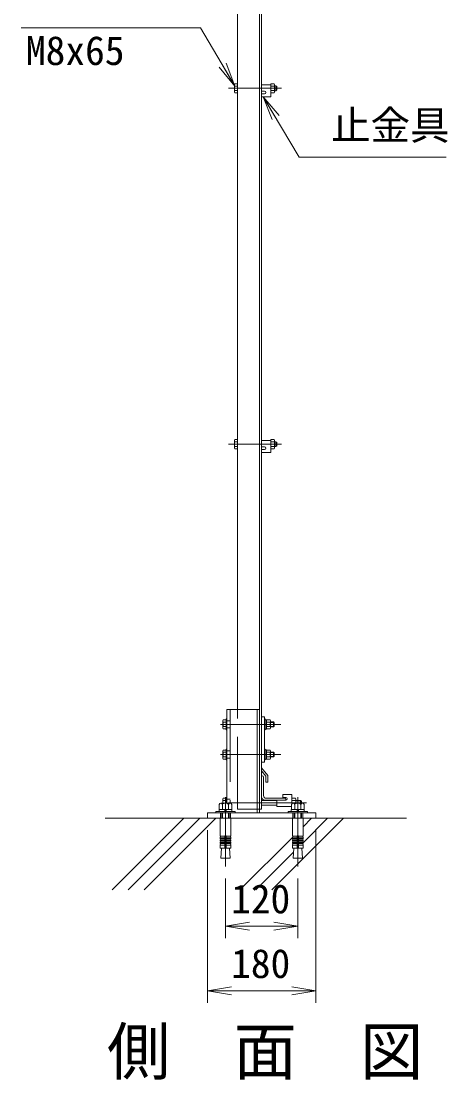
# Model space of a CAD drawing. Units: millimetres, scale not verified. Extents: x -4200 to 4200, y -2970 to 2970.
# Drawn here: x 81 to 789, y -217 to 1538 of the extents above; entities that cross this region are included whole.
import ezdxf
from ezdxf.enums import TextEntityAlignment as Align

# ---------------------------------------------------------------- set-up
doc = ezdxf.new("R2010")
doc.units = ezdxf.units.MM
doc.header["$LTSCALE"] = 20
doc.linetypes.add('DASHED', pattern=[7.5, 6, -1.5])
doc.linetypes.add('USER1', pattern=[50.8, 31.75, -6.35, 6.35, -6.35])
for name, color, linetype, lineweight in [('0-0_D-STR1', 1, 'Continuous', 18), ('0-1_D-BMK', 2, 'USER1', 13), ('0-2_D-STR-DIM', 7, 'Continuous', 9), ('0-3_D-STR3', 3, 'Continuous', 13), ('0-4_D-STR-TXT', 7, 'Continuous', 9), ('0-5_0', 7, 'Continuous', 9), ('0-A_D-DCR-HCH', 7, 'Continuous', 9), ('0-C_D-STR4', 7, 'Continuous', 9)]:
    doc.layers.add(name, color=color, linetype=linetype, lineweight=lineweight)
doc.layers.add('0-8_D-TTL-TXT', color=7, linetype='Continuous')
doc.styles.add('ＭＳ ゴシック', font='')
doc.styles.get('ＭＳ ゴシック').set_extended_font_data('MS Gothic')

# ---------------------------------------------------------------- blocks, each defined once
blk = doc.blocks.new('_Open')
at = {"layer": '0-5_0'}
blk.add_line((-20, 3.33), (0, 0), dxfattribs=at)
blk.add_lwpolyline([(-20, -3.33), (0, 0), (-20, 0)], dxfattribs=at)

msp = doc.modelspace()

# ---------------------------------------------------------------- linework, layer by layer
at = {"layer": '0-0_D-STR1'}
for p, q in [((476.82, 231.45), (476.82, 2075.52)), ((480.32, 231.45), (480.32, 2076.45)), ((440.32, 396.45), (440.32, 2065.74)), ((490.32, 287.19), (480.32, 299.69)), ((481.32, 286.45), (480.32, 286.45)), ((480.32, 251.45), (480.32, 286.45)), ((483.32, 253.95), (483.32, 284.45)), ((487.32, 276.19), (487.32, 286.06)), ((490.32, 276.19), (490.32, 287.19)), ((487.32, 276.19), (490.32, 276.19)), ((520.32, 246.45), (485.32, 246.45)), ((518.32, 249.45), (487.82, 249.45)), ((520.32, 247.45), (520.32, 246.45)), ((476.82, 231.45), (480.32, 231.45))]:
    msp.add_line(p, q, dxfattribs=at)
at = {"layer": '0-0_D-STR1', "linetype": 'DASHED'}
for p, q in [((440.32, 231.45), (440.32, 396.45)), ((476.82, 231.45), (440.32, 231.45))]:
    msp.add_line(p, q, dxfattribs=at)
at = {"layer": '0-0_D-STR1'}
msp.add_lwpolyline([(487.32, 286.06), (480.32, 295.11), (480.32, 299.69)], dxfattribs=at)
for centre, radius, start, end in [((481.32, 284.45), 2, 0, 90), ((485.32, 251.45), 5, 180, 270), ((487.82, 253.95), 4.5, 180, 270), ((518.32, 247.45), 2, 0, 90)]:
    msp.add_arc(centre, radius, start, end, dxfattribs=at)
at = {"layer": '0-1_D-BMK'}
for p, q in [((513.32, 1426.45), (425.32, 1426.45)), ((513.32, 836.45), (425.32, 836.45)), ((511.96, 371.95), (411.96, 371.95)), ((511.96, 321.95), (411.96, 321.95)), ((420.32, 251.36), (420.32, 136.36)), ((540.32, 251.36), (540.32, 136.36)), ((554.55, 241.95), (425.32, 241.95)), ((554.55, 241.95), (425.32, 241.95))]:
    msp.add_line(p, q, dxfattribs=at)
at = {"layer": '0-2_D-STR-DIM'}
for p, q in [((390.32, 196.45), (390.32, -89.69)), ((570.32, 196.45), (570.32, -89.69)), ((420.32, 116.36), (420.32, 17.49)), ((540.32, 116.36), (540.32, 17.49)), ((460.32, 37.49), (500.32, 37.49)), ((430.32, -69.69), (530.32, -69.69))]:
    msp.add_line(p, q, dxfattribs=at)
at = {"layer": '0-3_D-STR3'}
for p, q in [((435.02, 1432.75), (435.72, 1433.96)), ((435.02, 1432.75), (435.02, 1420.15)), ((440.32, 1433.96), (435.72, 1433.96)), ((440.32, 1430.21), (435.72, 1430.21)), ((440.32, 1422.7), (435.72, 1422.7)), ((440.32, 1433.96), (440.32, 1418.95)), ((495.32, 1432.45), (480.32, 1432.45)), ((485.07, 1421.95), (480.32, 1421.95)), ((495.32, 1433.96), (501.1, 1433.96)), ((495.32, 1418.95), (495.32, 1433.96)), ((495.32, 1432.45), (495.32, 1412.45)), ((495.32, 1430.21), (501.1, 1430.21)), ((495.32, 1422.7), (501.1, 1422.7)), ((501.1, 1433.96), (501.82, 1432.7)), ((501.82, 1420.2), (501.82, 1432.7)), ((501.82, 1430.45), (504.12, 1430.45)), ((501.82, 1422.45), (504.12, 1422.45)), ((504.12, 1430.45), (505.32, 1429.25)), ((504.12, 1430.45), (504.12, 1422.45)), ((504.12, 1422.45), (505.32, 1423.65)), ((505.32, 1429.25), (505.32, 1423.65)), ((435.02, 1420.15), (435.72, 1418.95)), ((440.32, 1418.95), (435.72, 1418.95)), ((480.32, 1417.45), (480.32, 1412.45)), ((485.07, 1417.45), (480.32, 1417.45)), ((495.32, 1412.45), (480.32, 1412.45)), ((495.32, 1418.95), (501.1, 1418.95)), ((501.1, 1418.95), (501.82, 1420.2)), ((435.02, 842.75), (435.72, 843.96)), ((435.02, 842.75), (435.02, 830.15)), ((440.32, 843.96), (435.72, 843.96)), ((440.32, 843.96), (440.32, 828.95)), ((495.32, 842.45), (480.32, 842.45)), ((495.32, 828.95), (495.32, 843.96)), ((495.32, 842.45), (495.32, 822.45)), ((501.82, 830.2), (501.82, 842.7)), ((435.02, 830.15), (435.72, 828.95)), ((440.32, 840.21), (435.72, 840.21)), ((440.32, 832.7), (435.72, 832.7)), ((440.32, 828.95), (435.72, 828.95)), ((485.07, 831.95), (480.32, 831.95)), ((485.07, 827.45), (480.32, 827.45)), ((480.32, 827.45), (480.32, 822.45)), ((495.32, 840.21), (501.1, 840.21)), ((495.32, 832.7), (501.1, 832.7)), ((501.82, 840.45), (504.12, 840.45)), ((501.82, 832.45), (504.12, 832.45)), ((504.12, 840.45), (505.32, 839.25)), ((505.32, 839.25), (505.32, 833.65)), ((495.32, 822.45), (480.32, 822.45)), ((422.82, 241.55), (422.82, 396.45)), ((422.82, 396.45), (476.82, 396.45)), ((472.82, 225.45), (472.82, 396.45)), ((476.82, 225.45), (476.82, 396.45)), ((415.92, 378.25), (416.62, 379.46)), ((415.92, 365.65), (415.92, 378.25)), ((421.22, 379.46), (416.62, 379.46)), ((421.22, 375.7), (416.62, 375.7)), ((421.22, 380.95), (422.82, 380.95)), ((421.22, 364.45), (421.22, 379.46)), ((422.82, 380.95), (422.82, 362.95)), ((484.82, 380.95), (486.42, 380.95)), ((486.42, 380.95), (486.42, 362.95)), ((488.42, 364.45), (488.42, 379.46)), ((488.42, 375.7), (494.2, 375.7)), ((494.92, 365.7), (494.92, 378.2)), ((494.92, 375.95), (500.02, 375.95)), ((494.92, 375.2), (500.77, 375.2)), ((494.92, 368.7), (500.77, 368.7)), ((500.02, 375.95), (501.22, 374.75)), ((500.02, 375.95), (500.02, 367.95)), ((500.02, 367.95), (501.22, 369.15)), ((501.22, 374.75), (501.22, 369.15)), ((415.92, 365.65), (416.62, 364.45)), ((421.22, 368.2), (416.62, 368.2)), ((421.22, 364.45), (416.62, 364.45)), ((488.42, 368.2), (494.2, 368.2)), ((494.92, 367.95), (500.02, 367.95)), ((415.92, 328.25), (416.62, 329.46)), ((415.92, 315.65), (415.92, 328.25)), ((421.22, 329.46), (416.62, 329.46)), ((421.22, 325.7), (416.62, 325.7)), ((421.22, 318.2), (416.62, 318.2)), ((421.22, 330.95), (422.82, 330.95)), ((421.22, 314.45), (421.22, 329.46)), ((422.82, 330.95), (422.82, 312.95)), ((484.82, 330.95), (486.42, 330.95)), ((486.42, 330.95), (486.42, 312.95)), ((488.42, 314.45), (488.42, 329.46)), ((488.42, 325.7), (494.2, 325.7)), ((488.42, 318.2), (494.2, 318.2)), ((494.92, 315.7), (494.92, 328.2)), ((494.92, 325.95), (500.02, 325.95)), ((494.92, 325.2), (500.77, 325.2)), ((494.92, 318.7), (500.77, 318.7)), ((494.92, 317.95), (500.02, 317.95)), ((500.02, 325.95), (501.22, 324.75)), ((500.02, 325.95), (500.02, 317.95)), ((500.02, 317.95), (501.22, 319.15)), ((501.22, 324.75), (501.22, 319.15)), ((415.92, 315.65), (416.62, 314.45)), ((421.22, 314.45), (416.62, 314.45)), ((415.92, 248.25), (416.62, 249.46)), ((415.92, 241.55), (415.92, 248.25)), ((421.22, 249.46), (416.62, 249.46)), ((421.22, 250.95), (421.22, 241.55)), ((421.22, 250.95), (422.82, 250.95)), ((421.22, 241.55), (421.22, 249.46)), ((422.82, 250.95), (422.82, 241.55)), ((480.32, 245.95), (505.57, 245.95)), ((520.32, 246.45), (505.57, 246.45)), ((520.32, 246.45), (505.57, 246.45)), ((505.57, 235.95), (505.57, 246.45)), ((520.32, 246.45), (505.57, 246.45)), ((520.32, 246.45), (505.57, 246.45)), ((530.57, 255.95), (515.57, 255.95)), ((515.57, 250.95), (515.57, 255.95)), ((520.32, 250.95), (515.57, 250.95)), ((530.57, 240.67), (530.57, 255.95)), ((537.07, 241.55), (537.07, 248.2)), ((537.07, 245.95), (545.02, 245.95)), ((545.02, 245.95), (546.22, 244.75)), ((545.02, 245.95), (545.02, 241.55)), ((421.22, 245.71), (416.62, 245.71)), ((480.32, 237.95), (505.57, 237.95)), ((529.93, 235.95), (505.57, 235.95)), ((530.57, 245.71), (536.35, 245.71)), ((537.07, 245.2), (545.77, 245.2)), ((546.22, 244.75), (546.22, 241.55)), ((428.97, 216.45), (411.67, 216.45))]:
    msp.add_line(p, q, dxfattribs=at)
at = {"layer": '0-3_D-STR3', "linetype": 'DASHED'}
for p, q in [((427.82, 396.45), (427.82, 241.54)), ((427.82, 377.95), (422.82, 377.95)), ((427.82, 365.95), (422.82, 365.95)), ((427.82, 327.95), (422.82, 327.95)), ((427.82, 315.95), (422.82, 315.95)), ((427.82, 247.95), (422.82, 247.95)), ((411.82, 216.45), (411.82, 225.45)), ((428.83, 216.45), (428.83, 225.45)), ((531.81, 216.45), (531.81, 225.45)), ((548.82, 216.45), (548.82, 225.45))]:
    msp.add_line(p, q, dxfattribs=at)
at = {"layer": '0-3_D-STR3', "lineweight": 18}
for p, q in [((409.57, 230.75), (431.07, 230.75)), ((409.57, 227.75), (409.57, 230.75)), ((409.93, 230.75), (409.93, 239.05)), ((430.71, 230.75), (409.93, 230.75)), ((412.53, 241.55), (428.12, 241.55)), ((415.12, 230.75), (415.12, 239.05)), ((418.82, 227.75), (419.62, 230.75)), ((421.82, 230.75), (421.02, 227.75)), ((425.52, 230.75), (425.52, 239.05)), ((430.71, 239.05), (430.71, 230.75)), ((431.07, 230.75), (431.07, 227.75)), ((551.07, 230.75), (529.57, 230.75)), ((529.57, 230.75), (529.57, 227.75)), ((529.93, 239.05), (529.93, 230.75)), ((529.93, 230.75), (550.71, 230.75)), ((548.12, 241.55), (532.53, 241.55)), ((534.32, 241.55), (546.32, 241.55)), ((535.12, 230.75), (535.12, 239.05)), ((538.82, 230.75), (539.62, 227.75)), ((541.82, 227.75), (541.02, 230.75)), ((545.52, 230.75), (545.52, 239.05)), ((550.71, 230.75), (550.71, 239.05)), ((551.07, 227.75), (551.07, 230.75)), ((404.32, 225.45), (404.32, 227.75)), ((404.32, 227.75), (436.32, 227.75)), ((436.32, 225.45), (404.32, 225.45)), ((431.07, 227.75), (409.57, 227.75)), ((411.67, 216.45), (411.67, 186.42)), ((414.32, 216.45), (414.32, 225.45)), ((415.4, 216.45), (415.4, 225.45)), ((425.24, 216.45), (425.24, 225.45)), ((426.32, 225.45), (426.32, 216.45)), ((428.97, 216.45), (428.97, 186.42)), ((436.32, 227.75), (436.32, 225.45)), ((524.32, 227.75), (524.32, 225.45)), ((556.32, 227.75), (524.32, 227.75)), ((524.32, 225.45), (556.32, 225.45)), ((529.57, 227.75), (551.07, 227.75)), ((531.67, 216.45), (531.67, 186.42)), ((534.32, 225.45), (534.32, 216.45)), ((535.4, 216.45), (535.4, 225.45)), ((545.24, 216.45), (545.24, 225.45)), ((546.32, 216.45), (546.32, 225.45)), ((548.97, 216.45), (548.97, 186.42)), ((556.32, 225.45), (556.32, 227.75)), ((419.32, 186.42), (411.67, 186.42)), ((411.67, 183.92), (412.11, 186.38)), ((411.67, 183.92), (419.32, 183.92)), ((411.67, 183.92), (411.67, 182.42)), ((411.67, 182.42), (419.32, 182.42)), ((411.67, 179.92), (412.11, 182.38)), ((411.67, 179.92), (419.32, 179.92)), ((411.67, 179.92), (411.67, 178.42)), ((411.67, 178.42), (419.32, 178.42)), ((411.67, 175.92), (412.11, 178.38)), ((411.67, 175.92), (419.32, 175.92)), ((411.67, 175.92), (411.67, 174.42)), ((419.32, 186.42), (419.32, 166.45)), ((421.32, 186.42), (421.32, 166.45)), ((421.32, 186.42), (428.97, 186.42)), ((428.97, 183.92), (421.32, 183.92)), ((428.97, 182.42), (421.32, 182.42)), ((428.97, 179.92), (421.32, 179.92)), ((428.97, 178.42), (421.32, 178.42)), ((428.97, 175.92), (421.32, 175.92)), ((428.97, 183.92), (428.54, 186.38)), ((428.97, 179.92), (428.54, 182.38)), ((428.97, 175.92), (428.54, 178.38)), ((428.97, 183.92), (428.97, 182.42)), ((428.97, 179.92), (428.97, 178.42)), ((428.97, 175.92), (428.97, 174.42)), ((539.32, 186.42), (531.67, 186.42)), ((531.67, 183.92), (532.11, 186.38)), ((531.67, 183.92), (539.32, 183.92)), ((531.67, 183.92), (531.67, 182.42)), ((531.67, 182.42), (539.32, 182.42)), ((531.67, 179.92), (532.11, 182.38)), ((531.67, 179.92), (539.32, 179.92)), ((531.67, 179.92), (531.67, 178.42)), ((531.67, 178.42), (539.32, 178.42)), ((531.67, 175.92), (532.11, 178.38)), ((531.67, 175.92), (539.32, 175.92)), ((531.67, 175.92), (531.67, 174.42)), ((539.32, 186.42), (539.32, 166.45)), ((541.32, 186.42), (548.97, 186.42)), ((541.32, 186.42), (541.32, 166.45)), ((548.97, 183.92), (541.32, 183.92)), ((548.97, 182.42), (541.32, 182.42)), ((548.97, 179.92), (541.32, 179.92)), ((548.97, 178.42), (541.32, 178.42)), ((548.97, 175.92), (541.32, 175.92)), ((548.97, 183.92), (548.54, 186.38)), ((548.97, 179.92), (548.54, 182.38)), ((548.97, 175.92), (548.54, 178.38)), ((548.97, 183.92), (548.97, 182.42)), ((548.97, 179.92), (548.97, 178.42)), ((548.97, 175.92), (548.97, 174.42)), ((411.67, 174.42), (419.32, 174.42)), ((411.67, 171.95), (412.11, 174.42)), ((411.67, 171.95), (419.32, 171.95)), ((411.67, 171.95), (411.67, 166.45)), ((428.97, 166.45), (411.67, 166.45)), ((413.66, 166.45), (412.74, 150.35)), ((428.97, 174.42), (421.32, 174.42)), ((428.97, 171.95), (421.32, 171.95)), ((426.99, 166.45), (427.9, 150.35)), ((428.97, 171.95), (428.54, 174.42)), ((428.97, 171.95), (428.97, 166.45)), ((531.67, 171.95), (532.11, 174.42)), ((531.67, 174.42), (539.32, 174.42)), ((531.67, 171.95), (539.32, 171.95)), ((531.67, 171.95), (531.67, 166.45)), ((531.67, 166.45), (548.97, 166.45)), ((533.66, 166.45), (532.74, 150.35)), ((548.97, 174.42), (541.32, 174.42)), ((548.97, 171.95), (541.32, 171.95)), ((546.99, 166.45), (547.9, 150.35)), ((548.97, 171.95), (548.54, 174.42)), ((548.97, 171.95), (548.97, 166.45)), ((412.74, 150.35), (427.9, 150.35)), ((547.9, 150.35), (532.74, 150.35))]:
    msp.add_line(p, q, dxfattribs=at)
at = {"layer": '0-3_D-STR3'}
for points in [[(495.32, 843.96), (501.1, 843.96), (501.82, 842.7)], [(495.32, 828.95), (501.1, 828.95), (501.82, 830.2)], [(504.12, 840.45), (504.12, 832.45), (505.32, 833.65)], [(421.22, 380.95), (421.22, 362.95), (422.82, 362.95)], [(484.82, 380.95), (484.82, 362.95), (486.42, 362.95)], [(488.42, 379.46), (494.2, 379.46), (494.92, 378.2)], [(488.42, 364.45), (494.2, 364.45), (494.92, 365.7)], [(421.22, 330.95), (421.22, 312.95), (422.82, 312.95)], [(484.82, 330.95), (484.82, 312.95), (486.42, 312.95)], [(488.42, 329.46), (494.2, 329.46), (494.92, 328.2)], [(488.42, 314.45), (494.2, 314.45), (494.92, 315.7)], [(530.57, 249.46), (536.35, 249.46), (537.07, 248.2)]]:
    msp.add_lwpolyline(points, dxfattribs=at)
for points in [[(480.32, 384.45), (484.82, 384.45), (484.82, 309.45), (480.32, 309.45)], [(488.42, 379.65), (486.42, 379.65), (486.42, 364.25), (488.42, 364.25)], [(488.42, 329.65), (486.42, 329.65), (486.42, 314.25), (488.42, 314.25)], [(390.32, 216.45), (570.32, 216.45), (570.32, 225.45), (390.32, 225.45)]]:
    msp.add_lwpolyline(points, close=True, dxfattribs=at)
for centre, radius, start, end in [((438.46, 1432.08), 3.32, 145.61585, 214.38415), ((447.56, 1426.45), 12.42, 162.4121, 197.5879), ((438.46, 1420.82), 3.32, 145.61585, 214.38415), ((485.07, 1419.7), 2.25, 270, 90), ((498.35, 1432.08), 3.32, 325.61586, 34.38414), ((498.35, 1420.82), 3.32, 325.61585, 34.38416), ((489.26, 1426.45), 12.42, 342.4121, 17.5879), ((438.46, 842.08), 3.32, 145.61585, 214.38415), ((498.35, 842.08), 3.32, 325.61586, 34.38414), ((447.56, 836.45), 12.42, 162.4121, 197.5879), ((438.46, 830.82), 3.32, 145.61585, 214.38415), ((485.07, 829.7), 2.25, 270, 90), ((498.35, 830.82), 3.32, 325.61585, 34.38416), ((489.26, 836.45), 12.42, 342.4121, 17.5879), ((419.36, 377.58), 3.32, 145.61585, 214.38415), ((428.46, 371.95), 12.42, 162.4121, 197.5879), ((491.45, 377.58), 3.32, 325.61586, 34.38414), ((482.36, 371.95), 12.42, 342.4121, 17.5879), ((419.36, 366.32), 3.32, 145.61585, 214.38415), ((491.45, 366.32), 3.32, 325.61585, 34.38416), ((419.36, 327.58), 3.32, 145.61585, 214.38415), ((428.46, 321.95), 12.42, 162.4121, 197.5879), ((419.36, 316.32), 3.32, 145.61585, 214.38415), ((491.45, 327.58), 3.32, 325.61586, 34.38414), ((491.45, 316.32), 3.32, 325.61585, 34.38416), ((482.36, 321.95), 12.42, 342.4121, 17.5879), ((419.36, 247.58), 3.32, 145.61585, 214.38415), ((520.32, 248.7), 2.25, 270, 90), ((533.6, 247.58), 3.32, 325.61586, 34.38414), ((428.46, 241.95), 12.42, 162.4121, 181.84567), ((524.51, 241.95), 12.42, 358.15433, 17.5879)]:
    msp.add_arc(centre, radius, start, end, dxfattribs=at)
at = {"layer": '0-3_D-STR3', "lineweight": 18}
for centre, radius, start, end in [((412.53, 238.95), 2.6, 2.20423, 177.79577), ((420.32, 234.9), 6.65, 38.61324, 141.38676), ((428.12, 238.95), 2.6, 2.20423, 177.79577), ((532.53, 238.95), 2.6, 2.20423, 177.79577), ((540.32, 234.9), 6.65, 38.61324, 141.38676), ((548.12, 238.95), 2.6, 2.20423, 177.79577), ((420.32, 186.42), 1, 0, 180), ((540.32, 186.42), 1, 0, 180)]:
    msp.add_arc(centre, radius, start, end, dxfattribs=at)
at = {"layer": '0-4_D-STR-TXT'}
for points in [[(81.26, 1526.83), (379.07, 1526.83), (434.68, 1431.93)], [(786.55, 1312.48), (542.74, 1312.48), (483.86, 1410.67)]]:
    msp.add_lwpolyline(points, dxfattribs=at)
at = {"layer": '0-A_D-DCR-HCH'}
for p, q in [((232.09, 97.39), (351.16, 216.45)), ((258.61, 97.39), (377.67, 216.45)), ((285.13, 97.39), (404.19, 216.45)), ((497.26, 97.39), (616.32, 216.45)), ((548.97, 175.62), (589.8, 216.45)), ((548.97, 202.14), (563.29, 216.45)), ((444.23, 97.39), (531.87, 185.03)), ((470.74, 97.39), (533.29, 159.93))]:
    msp.add_line(p, q, dxfattribs=at)
at = {"layer": '0-C_D-STR4'}
for p, q in [((220.45, 216.45), (720.45, 216.45)), ((560.32, 216.45), (480.32, 216.45))]:
    msp.add_line(p, q, dxfattribs=at)

# ---------------------------------------------------------------- block references
at = {"layer": '0-2_D-STR-DIM', "xscale": 2, "yscale": 2, "rotation": 180}
for p in [(420.32, 37.49), (390.32, -69.69)]:
    msp.add_blockref('_Open', p, dxfattribs=at)
at = {"layer": '0-2_D-STR-DIM', "xscale": 2, "yscale": 2}
for p in [(540.32, 37.49), (570.32, -69.69)]:
    msp.add_blockref('_Open', p, dxfattribs=at)
at = {"layer": '0-4_D-STR-TXT', "xscale": 2, "yscale": 2}
for p, rotation in [((435.69, 1430.21), 300.37182), ((482.83, 1412.38), 120.94796)]:
    msp.add_blockref('_Open', p, dxfattribs=dict(at, rotation=rotation))

# ---------------------------------------------------------------- texts
at = {"layer": '0-2_D-STR-DIM', "style": 'ＭＳ ゴシック'}
for s, p in [('120', (429.67, 44.24)), ('180', (429.67, -62.94))]:
    msp.add_text(s, height=48.09, dxfattribs=at).set_placement(p, align=Align.BOTTOM_LEFT)
at = {"layer": '0-4_D-STR-TXT', "style": 'ＭＳ ゴシック'}
for s, p in [('M8x65', (89.17, 1450.63)), ('止金具', (595.44, 1326.71))]:
    msp.add_text(s, height=48.09, dxfattribs=at).set_placement(p, align=Align.BOTTOM_LEFT)
at = {"layer": '0-8_D-TTL-TXT', "style": 'ＭＳ ゴシック'}
msp.add_text('側\u3000面\u3000図', height=76.98, dxfattribs=at).set_placement((223.63, -231.92), align=Align.BOTTOM_LEFT)
msp.add_text('側\u3000面\u3000図', height=76.98, dxfattribs=at).set_placement((223.63, -231.92), align=Align.BOTTOM_LEFT)

doc.saveas('drawing.dxf')
